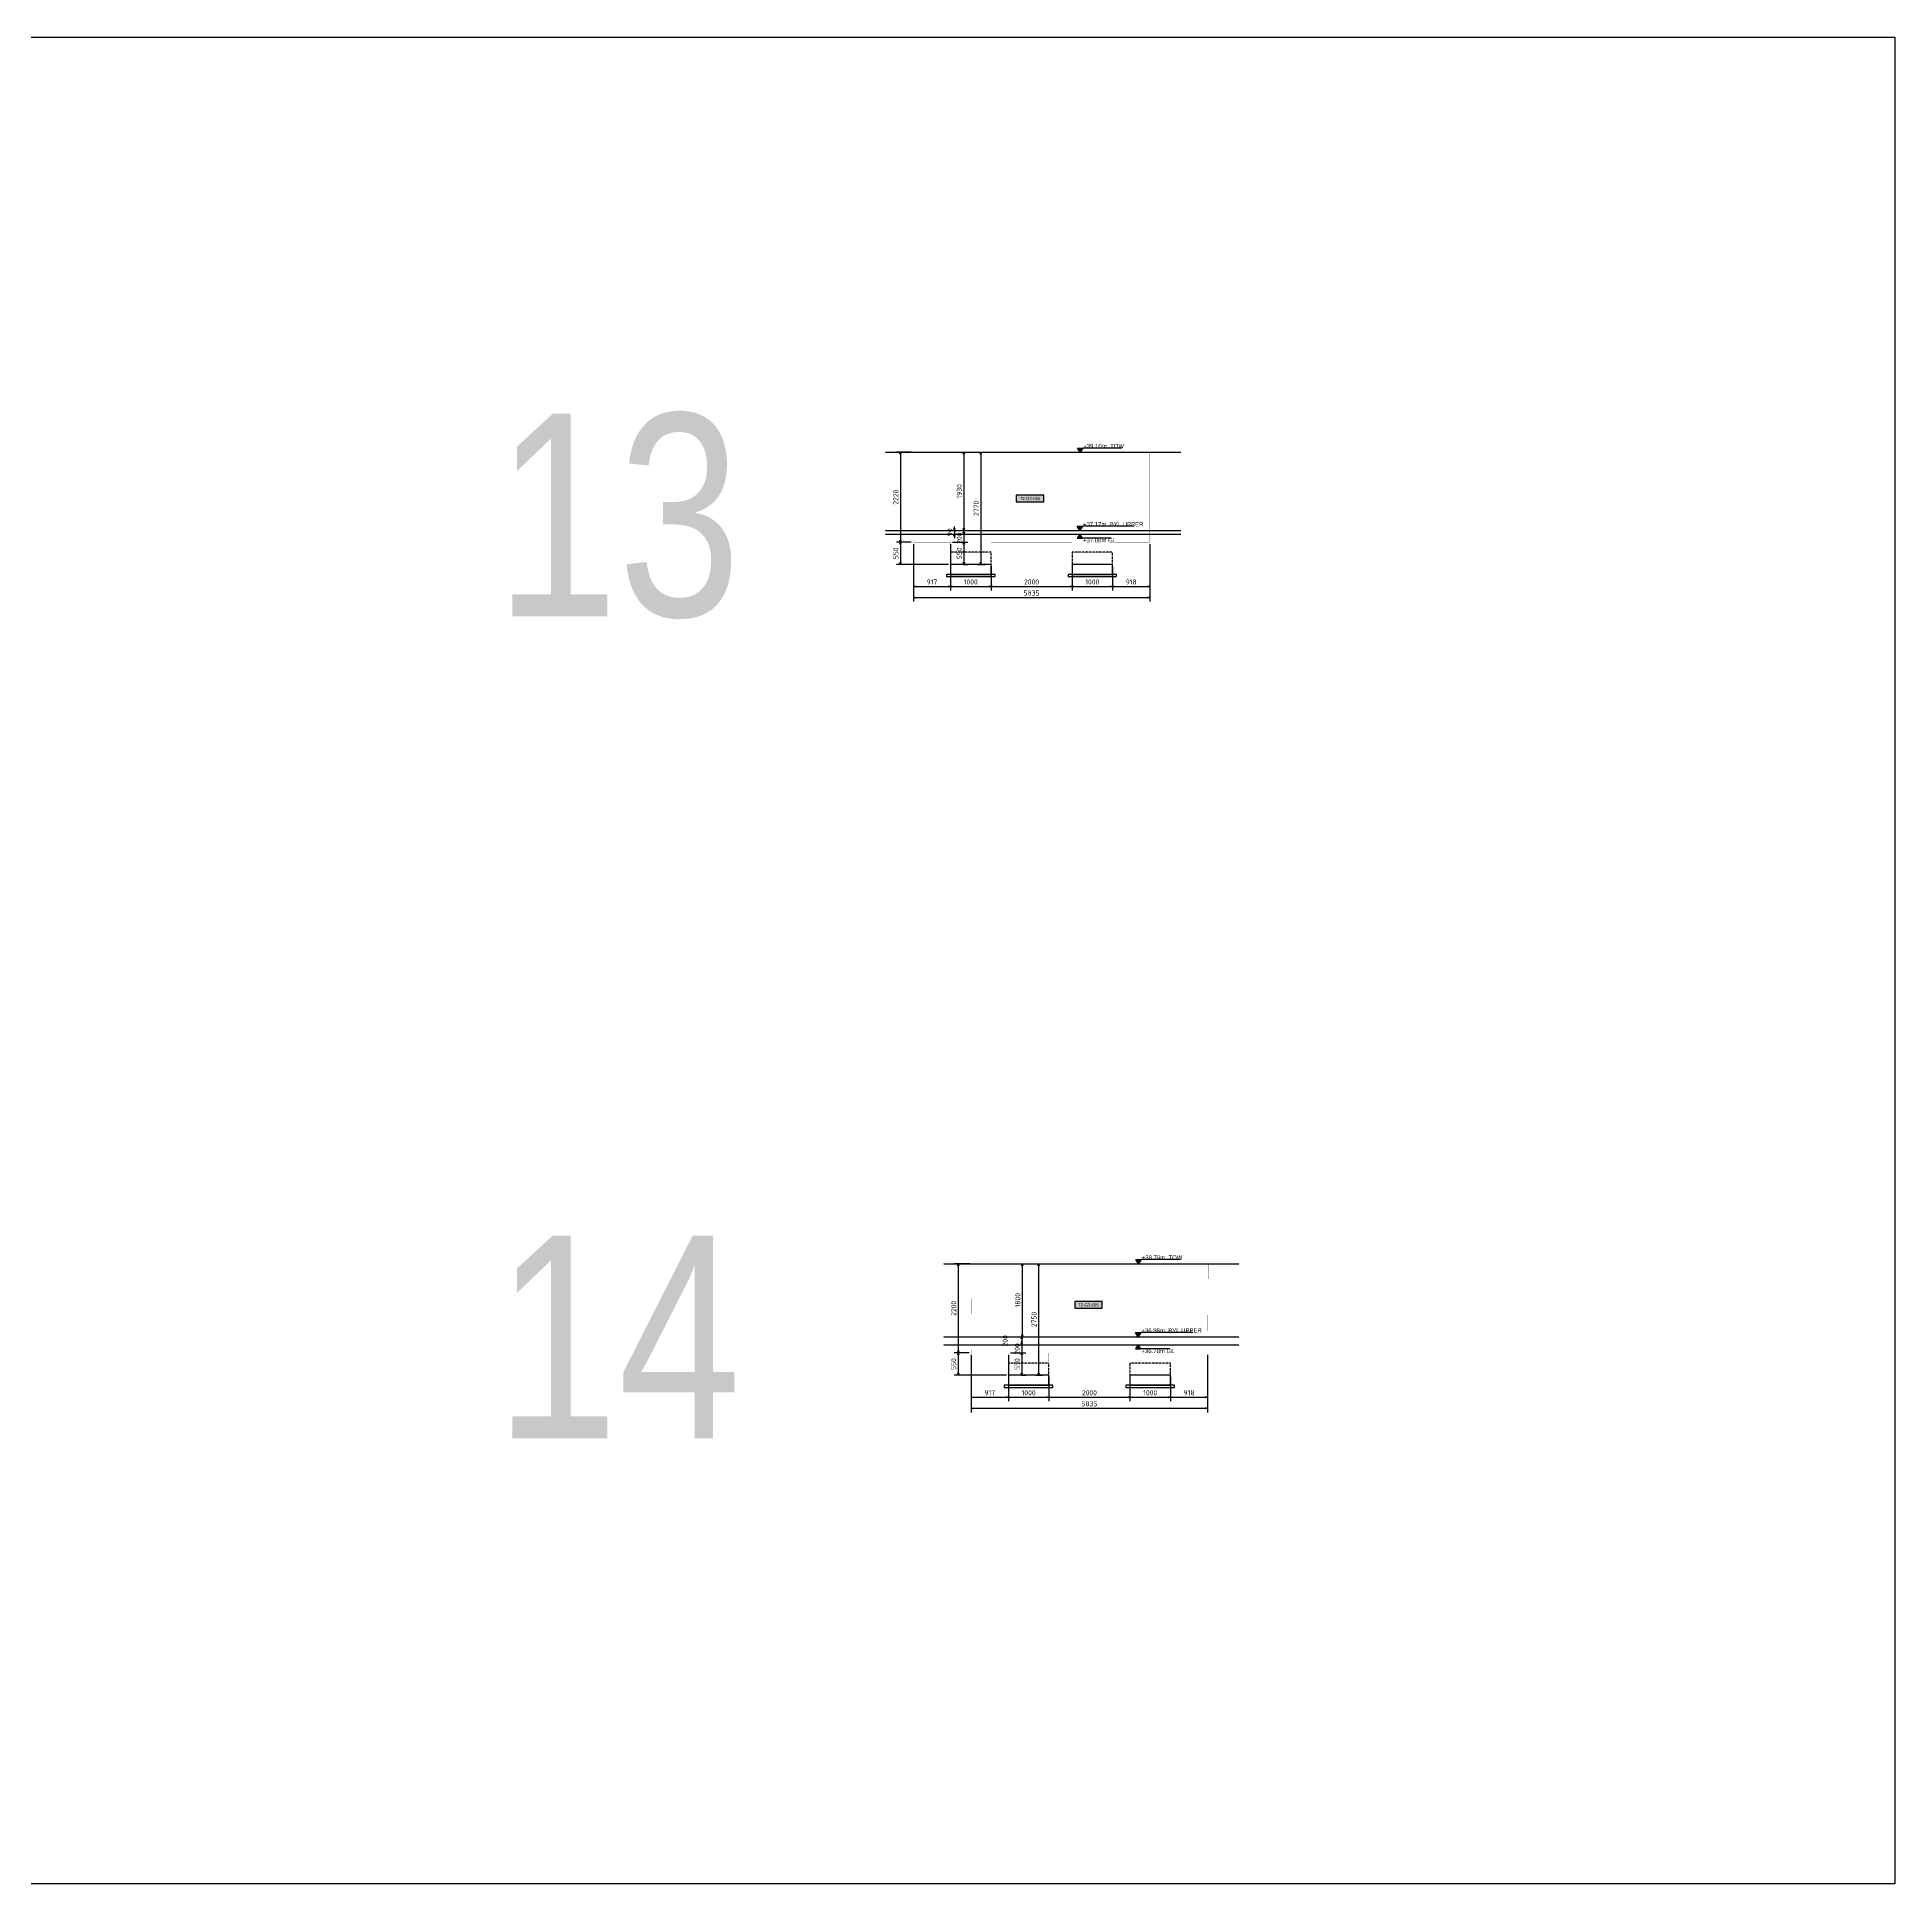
# Model space of a CAD drawing. Header units: centimetres. Extents: x -6122352 to 7132207, y -1694241 to 1947892.
# Drawn here: x 3469753 to 3515598, y 789391 to 834973 of the extents above; entities that cross this region are included whole.
import ezdxf
from ezdxf.enums import TextEntityAlignment as Align

# ---------------------------------------------------------------- set-up
doc = ezdxf.new("R2010")
doc.units = ezdxf.units.CM
doc.header["$MEASUREMENT"] = 0
doc.header["$PDMODE"] = 66
doc.header["$PDSIZE"] = 100
doc.linetypes.add('23585-XR-AR-END-SETTING OUT PLAN$0$HIDDEN', pattern=[0.375, 0.25, -0.125])
doc.linetypes.add('DASHED2', pattern=[0.375, 0.25, -0.125])
for name, color, linetype in [('00-MI-DIM', 7, 'Continuous'), ('@MI-TYPE-01', 30, 'Continuous'), ('@MI-TYPE-02', 6, 'Continuous'), ('JML-Dimension', 1, 'Continuous'), ('PANEL-TAGS', 7, 'Continuous'), ('SECTION', 130, 'Continuous')]:
    doc.layers.add(name, color=color, linetype=linetype)
doc.styles.add('Arial Narrow', font='ARIALN.TTF', dxfattribs={"width": 0.95, "height": 500})
doc.styles.add('PANELTAG_STYLE', font='arial.ttf')
doc.styles.add('Schueco-BEMSTIL', font='isocpeur.ttf', dxfattribs={"width": 0.9})
doc.styles.add('txt-Pisa-std', font='arial.ttf', dxfattribs={"width": 0.8})
doc.dimstyles.new('MI- JWC-TXT-2.5 MM', dxfattribs={"dimscale": 1.5, "dimtxt": 2.5, "dimasz": 1, "dimexe": 2, "dimexo": 1, "dimgap": 1, "dimtad": 1, "dimdec": 0, "dimdsep": 46, "dimtxsty": 'Schueco-BEMSTIL', "dimblk": 'OPEN30', "dimcen": 0, "dimdle": 2, "dimclrd": 140, "dimclre": 8, "dimclrt": 40, "dimadec": 0, "dimazin": 2, "dimtfac": 1, "dimtdec": 0, "dimtix": 1, "dimtmove": 2, "dimatfit": 3, "dimldrblk": 'OPEN', "dimfxl": 2, "dimlwd": -1, "dimlwe": -1, "dimarcsym": 0})

# ---------------------------------------------------------------- blocks, each defined once
blk = doc.blocks.new('_Open30')
at = {"color": 0, "linetype": 'ByBlock', "lineweight": -2}
for p, q in [((-1, 0.27), (0, 0)), ((0, 0), (-1, -0.27)), ((0, 0), (-1, 0))]:
    blk.add_line(p, q, dxfattribs=at)
blk = doc.blocks.new('*D2395')
at = {"layer": '@MI-TYPE-01', "color": 8, "transparency": 16777216}
for p, q in [((3491376, 822457), (3491376, 821312)), ((3492293, 822457), (3492293, 821312))]:
    blk.add_line(p, q, dxfattribs=at)
at = {"layer": '@MI-TYPE-01', "color": 140, "transparency": 16777216}
blk.add_line((3491426, 821412), (3492243, 821412), dxfattribs=at)
at = {"layer": 'Defpoints', "color": 0, "transparency": 16777216}
for p in [(3491376, 822507), (3492293, 822507), (3492293, 821412)]:
    blk.add_point(p, dxfattribs=at)
at = {"layer": '@MI-TYPE-01', "color": 140, "transparency": 16777216, "xscale": 50, "yscale": 50, "zscale": 50, "rotation": 180}
blk.add_blockref('_Open30', (3491376, 821412), dxfattribs=at)
at = {"layer": '@MI-TYPE-01', "color": 140, "transparency": 16777216, "xscale": 50, "yscale": 50, "zscale": 50}
blk.add_blockref('_Open30', (3492293, 821412), dxfattribs=at)
at = {"layer": '@MI-TYPE-01', "color": 40, "transparency": 16777216, "insert": (3491835, 821525), "char_height": 125, "attachment_point": 5, "style": 'Schueco-BEMSTIL'}
blk.add_mtext('917', dxfattribs=at)
blk = doc.blocks.new('_Open')
at = {"color": 0, "linetype": 'ByBlock', "lineweight": -2}
for p, q in [((-1, 0), (0, 0)), ((-1, 0), (0, 0)), ((0, 0), (-1, 0))]:
    blk.add_line(p, q, dxfattribs=at)
blk = doc.blocks.new('*D2396')
at = {"layer": '@MI-TYPE-01', "color": 8, "transparency": 16777216}
for p, q in [((3492293, 822457), (3492293, 821312)), ((3493293, 821907), (3493293, 821312))]:
    blk.add_line(p, q, dxfattribs=at)
at = {"layer": '@MI-TYPE-01', "color": 140, "transparency": 16777216}
blk.add_line((3492343, 821412), (3493243, 821412), dxfattribs=at)
at = {"layer": 'Defpoints', "color": 0, "transparency": 16777216}
for p in [(3492293, 822507), (3493293, 821957), (3493293, 821412)]:
    blk.add_point(p, dxfattribs=at)
at = {"layer": '@MI-TYPE-01', "color": 140, "transparency": 16777216, "xscale": 50, "yscale": 50, "zscale": 50, "rotation": 180}
blk.add_blockref('_Open30', (3492293, 821412), dxfattribs=at)
at = {"layer": '@MI-TYPE-01', "color": 140, "transparency": 16777216, "xscale": 50, "yscale": 50, "zscale": 50}
blk.add_blockref('_Open30', (3493293, 821412), dxfattribs=at)
at = {"layer": '@MI-TYPE-01', "color": 40, "transparency": 16777216, "insert": (3492793, 821525), "char_height": 125, "attachment_point": 5, "style": 'Schueco-BEMSTIL'}
blk.add_mtext('1000', dxfattribs=at)
blk = doc.blocks.new('*D2397')
at = {"layer": '@MI-TYPE-01', "color": 8, "transparency": 16777216}
for p, q in [((3493293, 821907), (3493293, 821312)), ((3495293, 821907), (3495293, 821312))]:
    blk.add_line(p, q, dxfattribs=at)
at = {"layer": '@MI-TYPE-01', "color": 140, "transparency": 16777216}
blk.add_line((3493343, 821412), (3495243, 821412), dxfattribs=at)
at = {"layer": 'Defpoints', "color": 0, "transparency": 16777216}
for p in [(3493293, 821957), (3495293, 821957), (3495293, 821412)]:
    blk.add_point(p, dxfattribs=at)
at = {"layer": '@MI-TYPE-01', "color": 140, "transparency": 16777216, "xscale": 50, "yscale": 50, "zscale": 50, "rotation": 180}
blk.add_blockref('_Open30', (3493293, 821412), dxfattribs=at)
at = {"layer": '@MI-TYPE-01', "color": 140, "transparency": 16777216, "xscale": 50, "yscale": 50, "zscale": 50}
blk.add_blockref('_Open30', (3495293, 821412), dxfattribs=at)
at = {"layer": '@MI-TYPE-01', "color": 40, "transparency": 16777216, "insert": (3494293, 821525), "char_height": 125, "attachment_point": 5, "style": 'Schueco-BEMSTIL'}
blk.add_mtext('2000', dxfattribs=at)
blk = doc.blocks.new('*D2386')
at = {"layer": '@MI-TYPE-01', "color": 8, "transparency": 16777216}
for p, q in [((3495293, 821907), (3495293, 821312)), ((3496293, 821907), (3496293, 821312))]:
    blk.add_line(p, q, dxfattribs=at)
at = {"layer": '@MI-TYPE-01', "color": 140, "transparency": 16777216}
blk.add_line((3495343, 821412), (3496243, 821412), dxfattribs=at)
at = {"layer": 'Defpoints', "color": 0, "transparency": 16777216}
for p in [(3495293, 821957), (3496293, 821957), (3496293, 821412)]:
    blk.add_point(p, dxfattribs=at)
at = {"layer": '@MI-TYPE-01', "color": 140, "transparency": 16777216, "xscale": 50, "yscale": 50, "zscale": 50, "rotation": 180}
blk.add_blockref('_Open30', (3495293, 821412), dxfattribs=at)
at = {"layer": '@MI-TYPE-01', "color": 140, "transparency": 16777216, "xscale": 50, "yscale": 50, "zscale": 50}
blk.add_blockref('_Open30', (3496293, 821412), dxfattribs=at)
at = {"layer": '@MI-TYPE-01', "color": 40, "transparency": 16777216, "insert": (3495793, 821525), "char_height": 125, "attachment_point": 5, "style": 'Schueco-BEMSTIL'}
blk.add_mtext('1000', dxfattribs=at)
blk = doc.blocks.new('*D2387')
at = {"layer": '@MI-TYPE-01', "color": 8, "transparency": 16777216}
for p, q in [((3497211, 822457), (3497211, 821312)), ((3496293, 821907), (3496293, 821312))]:
    blk.add_line(p, q, dxfattribs=at)
at = {"layer": '@MI-TYPE-01', "color": 140, "transparency": 16777216}
blk.add_line((3496343, 821412), (3497161, 821412), dxfattribs=at)
at = {"layer": 'Defpoints', "color": 0, "transparency": 16777216}
for p in [(3497211, 822507), (3496293, 821957), (3497211, 821412)]:
    blk.add_point(p, dxfattribs=at)
at = {"layer": '@MI-TYPE-01', "color": 140, "transparency": 16777216, "xscale": 50, "yscale": 50, "zscale": 50, "rotation": 180}
blk.add_blockref('_Open30', (3496293, 821412), dxfattribs=at)
at = {"layer": '@MI-TYPE-01', "color": 140, "transparency": 16777216, "xscale": 50, "yscale": 50, "zscale": 50}
blk.add_blockref('_Open30', (3497211, 821412), dxfattribs=at)
at = {"layer": '@MI-TYPE-01', "color": 40, "transparency": 16777216, "insert": (3496752, 821525), "char_height": 125, "attachment_point": 5, "style": 'Schueco-BEMSTIL'}
blk.add_mtext('918', dxfattribs=at)
blk = doc.blocks.new('*D2388')
at = {"layer": '@MI-TYPE-01', "color": 8, "transparency": 16777216}
for p, q in [((3491376, 822457), (3491376, 821040)), ((3497211, 822457), (3497211, 821040))]:
    blk.add_line(p, q, dxfattribs=at)
at = {"layer": '@MI-TYPE-01', "color": 140, "transparency": 16777216}
blk.add_line((3491426, 821140), (3497161, 821140), dxfattribs=at)
at = {"layer": 'Defpoints', "color": 0, "transparency": 16777216}
for p in [(3491376, 822507), (3497211, 822507), (3497211, 821140)]:
    blk.add_point(p, dxfattribs=at)
at = {"layer": '@MI-TYPE-01', "color": 140, "transparency": 16777216, "xscale": 50, "yscale": 50, "zscale": 50, "rotation": 180}
blk.add_blockref('_Open30', (3491376, 821140), dxfattribs=at)
at = {"layer": '@MI-TYPE-01', "color": 140, "transparency": 16777216, "xscale": 50, "yscale": 50, "zscale": 50}
blk.add_blockref('_Open30', (3497211, 821140), dxfattribs=at)
at = {"layer": '@MI-TYPE-01', "color": 40, "transparency": 16777216, "insert": (3494294, 821252), "char_height": 125, "attachment_point": 5, "style": 'Schueco-BEMSTIL'}
blk.add_mtext('5835', dxfattribs=at)
blk = doc.blocks.new('*D2389')
at = {"layer": '@MI-TYPE-01', "color": 8, "transparency": 16777216}
for p, q in [((3491326, 824727), (3490957, 824727)), ((3491326, 822507), (3490957, 822507))]:
    blk.add_line(p, q, dxfattribs=at)
at = {"layer": '@MI-TYPE-01', "color": 140, "transparency": 16777216}
blk.add_line((3491057, 824677), (3491057, 822557), dxfattribs=at)
at = {"layer": 'Defpoints', "color": 0, "transparency": 16777216}
for p in [(3491376, 824727), (3491057, 822507), (3491376, 822507)]:
    blk.add_point(p, dxfattribs=at)
at = {"layer": '@MI-TYPE-01', "color": 140, "transparency": 16777216, "xscale": 50, "yscale": 50, "zscale": 50}
for p, rotation in [((3491057, 824727), 90), ((3491057, 822507), 270)]:
    blk.add_blockref('_Open30', p, dxfattribs=dict(at, rotation=rotation))
at = {"layer": '@MI-TYPE-01', "color": 40, "transparency": 16777216, "insert": (3490944, 823617), "char_height": 125, "attachment_point": 5, "rotation": 90, "style": 'Schueco-BEMSTIL'}
blk.add_mtext('2220', dxfattribs=at)
blk = doc.blocks.new('*D2390')
at = {"layer": '@MI-TYPE-01', "color": 8, "transparency": 16777216}
for p, q in [((3491326, 822507), (3490957, 822507)), ((3492243, 821957), (3490957, 821957))]:
    blk.add_line(p, q, dxfattribs=at)
at = {"layer": '@MI-TYPE-01', "color": 140, "transparency": 16777216}
blk.add_line((3491057, 822457), (3491057, 822007), dxfattribs=at)
at = {"layer": 'Defpoints', "color": 0, "transparency": 16777216}
for p in [(3491376, 822507), (3491057, 821957), (3492293, 821957)]:
    blk.add_point(p, dxfattribs=at)
at = {"layer": '@MI-TYPE-01', "color": 140, "transparency": 16777216, "xscale": 50, "yscale": 50, "zscale": 50}
for p, rotation in [((3491057, 822507), 90), ((3491057, 821957), 270)]:
    blk.add_blockref('_Open30', p, dxfattribs=dict(at, rotation=rotation))
at = {"layer": '@MI-TYPE-01', "color": 40, "transparency": 16777216, "insert": (3490944, 822232), "char_height": 125, "attachment_point": 5, "rotation": 90, "style": 'Schueco-BEMSTIL'}
blk.add_mtext('550', dxfattribs=at)
blk = doc.blocks.new('*U2058')
at = {"layer": 'JML-Dimension'}
h = blk.add_hatch(color=10, dxfattribs=at)
h.dxf.hatch_style = 1
h.paths.add_polyline_path([(0, 0), (-1.5, 2.4), (1.5, 2.4)])
blk.add_line((24.3, 2.4), (1.5, 2.4), dxfattribs=at)
blk.add_lwpolyline([(0, 0), (-1.5, 2.4), (1.5, 2.4), (0, 0)], dxfattribs=at)
at = {"color": 5, "style": 'txt-Pisa-std', "width": 0.8}
blk.add_attdef('+0.0', text='', height=2.5, dxfattribs=at).set_placement((1.9, 2.4), align=Align.BOTTOM_LEFT)
blk = doc.blocks.new('*U2056')
at = {"layer": 'JML-Dimension'}
h = blk.add_hatch(color=10, dxfattribs=at)
h.dxf.hatch_style = 1
h.paths.add_polyline_path([(0, 0), (-1.5, 2.4), (1.5, 2.4)])
blk.add_line((31.8, 2.4), (1.5, 2.4), dxfattribs=at)
blk.add_lwpolyline([(0, 0), (-1.5, 2.4), (1.5, 2.4), (0, 0)], dxfattribs=at)
at = {"color": 5, "style": 'txt-Pisa-std', "width": 0.8}
blk.add_attdef('+0.0', text='', height=2.5, dxfattribs=at).set_placement((1.9, 2.4), align=Align.BOTTOM_LEFT)
blk = doc.blocks.new('*U2214')
at = {"layer": 'JML-Dimension'}
h = blk.add_hatch(color=10, dxfattribs=at)
h.dxf.hatch_style = 1
h.paths.add_polyline_path([(0, 0), (-1.5, 2.4), (1.5, 2.4)])
blk.add_line((18.4, 2.4), (1.5, 2.4), dxfattribs=at)
blk.add_lwpolyline([(0, 0), (-1.5, 2.4), (1.5, 2.4), (0, 0)], dxfattribs=at)
at = {"color": 5, "style": 'txt-Pisa-std', "width": 0.8}
blk.add_attdef('+0.0', text='', height=2.5, dxfattribs=at).set_placement((1.9, 2.4), align=Align.BOTTOM_LEFT)
blk = doc.blocks.new('*D2391')
at = {"layer": '@MI-TYPE-01', "color": 8, "transparency": 16777216}
for p, q in [((3492958, 824727), (3493139, 824727)), ((3492958, 821957), (3493139, 821957))]:
    blk.add_line(p, q, dxfattribs=at)
at = {"layer": '@MI-TYPE-01', "color": 140, "transparency": 16777216}
blk.add_line((3493039, 824677), (3493039, 822007), dxfattribs=at)
at = {"layer": 'Defpoints', "color": 0, "transparency": 16777216}
for p in [(3492908, 824727), (3492908, 821957), (3493039, 821957)]:
    blk.add_point(p, dxfattribs=at)
at = {"layer": '@MI-TYPE-01', "color": 140, "transparency": 16777216, "xscale": 50, "yscale": 50, "zscale": 50}
for p, rotation in [((3493039, 824727), 90), ((3493039, 821957), 270)]:
    blk.add_blockref('_Open30', p, dxfattribs=dict(at, rotation=rotation))
at = {"layer": '@MI-TYPE-01', "color": 40, "transparency": 16777216, "insert": (3492926, 823342), "char_height": 125, "attachment_point": 5, "rotation": 90, "style": 'Schueco-BEMSTIL'}
blk.add_mtext('2770', dxfattribs=at)
blk = doc.blocks.new('*D2392')
at = {"layer": '@MI-TYPE-01', "color": 8, "transparency": 16777216}
for p, q in [((3492613, 824727), (3492723, 824727)), ((3492613, 822797), (3492723, 822797))]:
    blk.add_line(p, q, dxfattribs=at)
at = {"layer": '@MI-TYPE-01', "color": 140, "transparency": 16777216}
blk.add_line((3492623, 824677), (3492623, 822847), dxfattribs=at)
at = {"layer": 'Defpoints', "color": 0, "transparency": 16777216}
for p in [(3492563, 824727), (3492563, 822797), (3492623, 822797)]:
    blk.add_point(p, dxfattribs=at)
at = {"layer": '@MI-TYPE-01', "color": 140, "transparency": 16777216, "xscale": 50, "yscale": 50, "zscale": 50}
for p, rotation in [((3492623, 824727), 90), ((3492623, 822797), 270)]:
    blk.add_blockref('_Open30', p, dxfattribs=dict(at, rotation=rotation))
at = {"layer": '@MI-TYPE-01', "color": 40, "transparency": 16777216, "insert": (3492511, 823762), "char_height": 125, "attachment_point": 5, "rotation": 90, "style": 'Schueco-BEMSTIL'}
blk.add_mtext('1930', dxfattribs=at)
blk = doc.blocks.new('*D2393')
at = {"layer": '@MI-TYPE-01', "color": 8, "transparency": 16777216}
for p, q in [((3492343, 822507), (3492723, 822507)), ((3492610, 821957), (3492723, 821957))]:
    blk.add_line(p, q, dxfattribs=at)
at = {"layer": '@MI-TYPE-01', "color": 140, "transparency": 16777216}
blk.add_line((3492623, 822457), (3492623, 822007), dxfattribs=at)
at = {"layer": 'Defpoints', "color": 0, "transparency": 16777216}
for p in [(3492293, 822507), (3492560, 821957), (3492623, 821957)]:
    blk.add_point(p, dxfattribs=at)
at = {"layer": '@MI-TYPE-01', "color": 140, "transparency": 16777216, "xscale": 50, "yscale": 50, "zscale": 50}
for p, rotation in [((3492623, 822507), 90), ((3492623, 821957), 270)]:
    blk.add_blockref('_Open30', p, dxfattribs=dict(at, rotation=rotation))
at = {"layer": '@MI-TYPE-01', "color": 40, "transparency": 16777216, "insert": (3492511, 822232), "char_height": 125, "attachment_point": 5, "rotation": 90, "style": 'Schueco-BEMSTIL'}
blk.add_mtext('550', dxfattribs=at)
blk = doc.blocks.new('PANELTAG')
at = {"layer": 'PANEL-TAGS', "color": 1}
blk.add_lwpolyline([(-13.5, -3.3), (13.5, -3.3), (13.5, 3.3), (-13.5, 3.3)], close=True, dxfattribs=at)
at = {"layer": 'PANEL-TAGS', "color": 40, "true_color": 0xffd700}
blk.add_solid([(-13.5, -3.3), (13.5, -3.3), (-13.5, 3.3), (13.5, 3.3)], dxfattribs=at)
at = {"layer": 'PANEL-TAGS', "color": 5, "style": 'PANELTAG_STYLE', "width": 0.85}
blk.add_attdef('TAGNO', text='', height=3, dxfattribs=at).set_placement((0, 0), align=Align.MIDDLE)
blk = doc.blocks.new('T1-FOOTING ELEVATION')
at = {"color": 9}
blk.add_lwpolyline([(-600, -250), (600, -250), (600, -300), (-600, -300)], close=True, dxfattribs=at)
at = {"layer": '@MI-TYPE-01', "color": 114, "linetype": '23585-XR-AR-END-SETTING OUT PLAN$0$HIDDEN', "ltscale": 20, "true_color": 0x139b48}
blk.add_lwpolyline([(-500, 0), (-500, 300), (500, 300), (500, 0)], dxfattribs=at)
at = {"layer": '@MI-TYPE-01', "color": 114, "true_color": 0x139b48}
blk.add_lwpolyline([(-500, 0), (500, 0), (500, -250), (-500, -250)], close=True, dxfattribs=at)
blk = doc.blocks.new('*D2394')
at = {"layer": '@MI-TYPE-01', "color": 8, "transparency": 16777216}
for p, q in [((3492343, 822507), (3492723, 822507)), ((3492498, 822707), (3492723, 822707))]:
    blk.add_line(p, q, dxfattribs=at)
at = {"layer": '@MI-TYPE-01', "color": 140, "transparency": 16777216}
for p, q in [((3492623, 822757), (3492623, 822807)), ((3492623, 822707), (3492623, 822507)), ((3492623, 822457), (3492623, 822407))]:
    blk.add_line(p, q, dxfattribs=at)
at = {"layer": 'Defpoints', "color": 0, "transparency": 16777216}
for p in [(3492293, 822507), (3492448, 822707), (3492623, 822507)]:
    blk.add_point(p, dxfattribs=at)
at = {"layer": '@MI-TYPE-01', "color": 140, "transparency": 16777216, "xscale": 50, "yscale": 50, "zscale": 50}
for p, rotation in [((3492623, 822707), 270), ((3492623, 822507), 90)]:
    blk.add_blockref('_Open30', p, dxfattribs=dict(at, rotation=rotation))
at = {"layer": '@MI-TYPE-01', "color": 40, "transparency": 16777216, "insert": (3492511, 822607), "char_height": 125, "attachment_point": 5, "rotation": 90, "style": 'Schueco-BEMSTIL'}
blk.add_mtext('200', dxfattribs=at)
blk = doc.blocks.new('*D2385')
at = {"layer": '@MI-TYPE-01', "color": 140, "transparency": 16777216}
for p, q in [((3492389, 822847), (3492389, 822897)), ((3492389, 822797), (3492389, 822707)), ((3492389, 822657), (3492389, 822607))]:
    blk.add_line(p, q, dxfattribs=at)
at = {"layer": '@MI-TYPE-01', "color": 8, "transparency": 16777216}
for p, q in [((3492396, 822797), (3492489, 822797)), ((3492396, 822707), (3492489, 822707))]:
    blk.add_line(p, q, dxfattribs=at)
at = {"layer": 'Defpoints', "color": 0, "transparency": 16777216}
for p in [(3492346, 822797), (3492346, 822707), (3492389, 822707)]:
    blk.add_point(p, dxfattribs=at)
at = {"layer": '@MI-TYPE-01', "color": 140, "transparency": 16777216, "xscale": 50, "yscale": 50, "zscale": 50}
for p, rotation in [((3492389, 822797), 270), ((3492389, 822707), 90)]:
    blk.add_blockref('_Open30', p, dxfattribs=dict(at, rotation=rotation))
at = {"layer": '@MI-TYPE-01', "color": 40, "transparency": 16777216, "insert": (3492277, 822752), "char_height": 125, "attachment_point": 5, "rotation": 90, "style": 'Schueco-BEMSTIL'}
blk.add_mtext('90', dxfattribs=at)
blk = doc.blocks.new('*D2403')
at = {"layer": '@MI-TYPE-01', "color": 8, "transparency": 16777216}
for p, q in [((3492804, 802446), (3492804, 801301)), ((3493721, 802446), (3493721, 801301))]:
    blk.add_line(p, q, dxfattribs=at)
at = {"layer": '@MI-TYPE-01', "color": 140, "transparency": 16777216}
blk.add_line((3492854, 801401), (3493671, 801401), dxfattribs=at)
at = {"layer": 'Defpoints', "color": 0, "transparency": 16777216}
for p in [(3492804, 802496), (3493721, 802496), (3493721, 801401)]:
    blk.add_point(p, dxfattribs=at)
at = {"layer": '@MI-TYPE-01', "color": 140, "transparency": 16777216, "xscale": 50, "yscale": 50, "zscale": 50, "rotation": 180}
blk.add_blockref('_Open30', (3492804, 801401), dxfattribs=at)
at = {"layer": '@MI-TYPE-01', "color": 140, "transparency": 16777216, "xscale": 50, "yscale": 50, "zscale": 50}
blk.add_blockref('_Open30', (3493721, 801401), dxfattribs=at)
at = {"layer": '@MI-TYPE-01', "color": 40, "transparency": 16777216, "insert": (3493262, 801513), "char_height": 125, "attachment_point": 5, "style": 'Schueco-BEMSTIL'}
blk.add_mtext('917', dxfattribs=at)
blk = doc.blocks.new('*D2404')
at = {"layer": '@MI-TYPE-01', "color": 8, "transparency": 16777216}
for p, q in [((3493721, 802446), (3493721, 801301)), ((3494721, 801896), (3494721, 801301))]:
    blk.add_line(p, q, dxfattribs=at)
at = {"layer": '@MI-TYPE-01', "color": 140, "transparency": 16777216}
blk.add_line((3493771, 801401), (3494671, 801401), dxfattribs=at)
at = {"layer": 'Defpoints', "color": 0, "transparency": 16777216}
for p in [(3493721, 802496), (3494721, 801946), (3494721, 801401)]:
    blk.add_point(p, dxfattribs=at)
at = {"layer": '@MI-TYPE-01', "color": 140, "transparency": 16777216, "xscale": 50, "yscale": 50, "zscale": 50, "rotation": 180}
blk.add_blockref('_Open30', (3493721, 801401), dxfattribs=at)
at = {"layer": '@MI-TYPE-01', "color": 140, "transparency": 16777216, "xscale": 50, "yscale": 50, "zscale": 50}
blk.add_blockref('_Open30', (3494721, 801401), dxfattribs=at)
at = {"layer": '@MI-TYPE-01', "color": 40, "transparency": 16777216, "insert": (3494221, 801513), "char_height": 125, "attachment_point": 5, "style": 'Schueco-BEMSTIL'}
blk.add_mtext('1000', dxfattribs=at)
blk = doc.blocks.new('*D2405')
at = {"layer": '@MI-TYPE-01', "color": 8, "transparency": 16777216}
for p, q in [((3494721, 801896), (3494721, 801301)), ((3496721, 801896), (3496721, 801301))]:
    blk.add_line(p, q, dxfattribs=at)
at = {"layer": '@MI-TYPE-01', "color": 140, "transparency": 16777216}
blk.add_line((3494771, 801401), (3496671, 801401), dxfattribs=at)
at = {"layer": 'Defpoints', "color": 0, "transparency": 16777216}
for p in [(3494721, 801946), (3496721, 801946), (3496721, 801401)]:
    blk.add_point(p, dxfattribs=at)
at = {"layer": '@MI-TYPE-01', "color": 140, "transparency": 16777216, "xscale": 50, "yscale": 50, "zscale": 50, "rotation": 180}
blk.add_blockref('_Open30', (3494721, 801401), dxfattribs=at)
at = {"layer": '@MI-TYPE-01', "color": 140, "transparency": 16777216, "xscale": 50, "yscale": 50, "zscale": 50}
blk.add_blockref('_Open30', (3496721, 801401), dxfattribs=at)
at = {"layer": '@MI-TYPE-01', "color": 40, "transparency": 16777216, "insert": (3495721, 801513), "char_height": 125, "attachment_point": 5, "style": 'Schueco-BEMSTIL'}
blk.add_mtext('2000', dxfattribs=at)
blk = doc.blocks.new('*D2406')
at = {"layer": '@MI-TYPE-01', "color": 8, "transparency": 16777216}
for p, q in [((3496721, 801896), (3496721, 801301)), ((3497721, 801896), (3497721, 801301))]:
    blk.add_line(p, q, dxfattribs=at)
at = {"layer": '@MI-TYPE-01', "color": 140, "transparency": 16777216}
blk.add_line((3496771, 801401), (3497671, 801401), dxfattribs=at)
at = {"layer": 'Defpoints', "color": 0, "transparency": 16777216}
for p in [(3496721, 801946), (3497721, 801946), (3497721, 801401)]:
    blk.add_point(p, dxfattribs=at)
at = {"layer": '@MI-TYPE-01', "color": 140, "transparency": 16777216, "xscale": 50, "yscale": 50, "zscale": 50, "rotation": 180}
blk.add_blockref('_Open30', (3496721, 801401), dxfattribs=at)
at = {"layer": '@MI-TYPE-01', "color": 140, "transparency": 16777216, "xscale": 50, "yscale": 50, "zscale": 50}
blk.add_blockref('_Open30', (3497721, 801401), dxfattribs=at)
at = {"layer": '@MI-TYPE-01', "color": 40, "transparency": 16777216, "insert": (3497221, 801513), "char_height": 125, "attachment_point": 5, "style": 'Schueco-BEMSTIL'}
blk.add_mtext('1000', dxfattribs=at)
blk = doc.blocks.new('*D2407')
at = {"layer": '@MI-TYPE-01', "color": 8, "transparency": 16777216}
for p, q in [((3498639, 802446), (3498639, 801301)), ((3497721, 801896), (3497721, 801301))]:
    blk.add_line(p, q, dxfattribs=at)
at = {"layer": '@MI-TYPE-01', "color": 140, "transparency": 16777216}
blk.add_line((3497771, 801401), (3498589, 801401), dxfattribs=at)
at = {"layer": 'Defpoints', "color": 0, "transparency": 16777216}
for p in [(3498639, 802496), (3497721, 801946), (3498639, 801401)]:
    blk.add_point(p, dxfattribs=at)
at = {"layer": '@MI-TYPE-01', "color": 140, "transparency": 16777216, "xscale": 50, "yscale": 50, "zscale": 50, "rotation": 180}
blk.add_blockref('_Open30', (3497721, 801401), dxfattribs=at)
at = {"layer": '@MI-TYPE-01', "color": 140, "transparency": 16777216, "xscale": 50, "yscale": 50, "zscale": 50}
blk.add_blockref('_Open30', (3498639, 801401), dxfattribs=at)
at = {"layer": '@MI-TYPE-01', "color": 40, "transparency": 16777216, "insert": (3498180, 801513), "char_height": 125, "attachment_point": 5, "style": 'Schueco-BEMSTIL'}
blk.add_mtext('918', dxfattribs=at)
blk = doc.blocks.new('*D2408')
at = {"layer": '@MI-TYPE-01', "color": 8, "transparency": 16777216}
for p, q in [((3492804, 802446), (3492804, 801029)), ((3498639, 802446), (3498639, 801029))]:
    blk.add_line(p, q, dxfattribs=at)
at = {"layer": '@MI-TYPE-01', "color": 140, "transparency": 16777216}
blk.add_line((3492854, 801129), (3498589, 801129), dxfattribs=at)
at = {"layer": 'Defpoints', "color": 0, "transparency": 16777216}
for p in [(3492804, 802496), (3498639, 802496), (3498639, 801129)]:
    blk.add_point(p, dxfattribs=at)
at = {"layer": '@MI-TYPE-01', "color": 140, "transparency": 16777216, "xscale": 50, "yscale": 50, "zscale": 50, "rotation": 180}
blk.add_blockref('_Open30', (3492804, 801129), dxfattribs=at)
at = {"layer": '@MI-TYPE-01', "color": 140, "transparency": 16777216, "xscale": 50, "yscale": 50, "zscale": 50}
blk.add_blockref('_Open30', (3498639, 801129), dxfattribs=at)
at = {"layer": '@MI-TYPE-01', "color": 40, "transparency": 16777216, "insert": (3495721, 801241), "char_height": 125, "attachment_point": 5, "style": 'Schueco-BEMSTIL'}
blk.add_mtext('5835', dxfattribs=at)
blk = doc.blocks.new('*D2409')
at = {"layer": '@MI-TYPE-01', "color": 8, "transparency": 16777216}
for p, q in [((3492768, 804696), (3492384, 804696)), ((3492754, 802496), (3492384, 802496))]:
    blk.add_line(p, q, dxfattribs=at)
at = {"layer": '@MI-TYPE-01', "color": 140, "transparency": 16777216}
blk.add_line((3492484, 804646), (3492484, 802546), dxfattribs=at)
at = {"layer": 'Defpoints', "color": 0, "transparency": 16777216}
for p in [(3492818, 804696), (3492484, 802496), (3492804, 802496)]:
    blk.add_point(p, dxfattribs=at)
at = {"layer": '@MI-TYPE-01', "color": 140, "transparency": 16777216, "xscale": 50, "yscale": 50, "zscale": 50}
for p, rotation in [((3492484, 804696), 90), ((3492484, 802496), 270)]:
    blk.add_blockref('_Open30', p, dxfattribs=dict(at, rotation=rotation))
at = {"layer": '@MI-TYPE-01', "color": 40, "transparency": 16777216, "insert": (3492372, 803596), "char_height": 125, "attachment_point": 5, "rotation": 90, "style": 'Schueco-BEMSTIL'}
blk.add_mtext('2200', dxfattribs=at)
blk = doc.blocks.new('*D2398')
at = {"layer": '@MI-TYPE-01', "color": 8, "transparency": 16777216}
for p, q in [((3492754, 802496), (3492384, 802496)), ((3493671, 801946), (3492384, 801946))]:
    blk.add_line(p, q, dxfattribs=at)
at = {"layer": '@MI-TYPE-01', "color": 140, "transparency": 16777216}
blk.add_line((3492484, 802446), (3492484, 801996), dxfattribs=at)
at = {"layer": 'Defpoints', "color": 0, "transparency": 16777216}
for p in [(3492804, 802496), (3492484, 801946), (3493721, 801946)]:
    blk.add_point(p, dxfattribs=at)
at = {"layer": '@MI-TYPE-01', "color": 140, "transparency": 16777216, "xscale": 50, "yscale": 50, "zscale": 50}
for p, rotation in [((3492484, 802496), 90), ((3492484, 801946), 270)]:
    blk.add_blockref('_Open30', p, dxfattribs=dict(at, rotation=rotation))
at = {"layer": '@MI-TYPE-01', "color": 40, "transparency": 16777216, "insert": (3492372, 802221), "char_height": 125, "attachment_point": 5, "rotation": 90, "style": 'Schueco-BEMSTIL'}
blk.add_mtext('550', dxfattribs=at)
blk = doc.blocks.new('*D2399')
at = {"layer": '@MI-TYPE-01', "color": 8, "transparency": 16777216}
for p, q in [((3494400, 804696), (3494566, 804696)), ((3494400, 801946), (3494566, 801946))]:
    blk.add_line(p, q, dxfattribs=at)
at = {"layer": '@MI-TYPE-01', "color": 140, "transparency": 16777216}
blk.add_line((3494466, 804646), (3494466, 801996), dxfattribs=at)
at = {"layer": 'Defpoints', "color": 0, "transparency": 16777216}
for p in [(3494350, 804696), (3494350, 801946), (3494466, 801946)]:
    blk.add_point(p, dxfattribs=at)
at = {"layer": '@MI-TYPE-01', "color": 140, "transparency": 16777216, "xscale": 50, "yscale": 50, "zscale": 50}
for p, rotation in [((3494466, 804696), 90), ((3494466, 801946), 270)]:
    blk.add_blockref('_Open30', p, dxfattribs=dict(at, rotation=rotation))
at = {"layer": '@MI-TYPE-01', "color": 40, "transparency": 16777216, "insert": (3494354, 803321), "char_height": 125, "attachment_point": 5, "rotation": 90, "style": 'Schueco-BEMSTIL'}
blk.add_mtext('2750', dxfattribs=at)
blk = doc.blocks.new('*D2400')
at = {"layer": '@MI-TYPE-01', "color": 8, "transparency": 16777216}
for p, q in [((3494055, 804696), (3494165, 804696)), ((3494055, 802896), (3494165, 802896))]:
    blk.add_line(p, q, dxfattribs=at)
at = {"layer": '@MI-TYPE-01', "color": 140, "transparency": 16777216}
blk.add_line((3494065, 804646), (3494065, 802946), dxfattribs=at)
at = {"layer": 'Defpoints', "color": 0, "transparency": 16777216}
for p in [(3494005, 804696), (3494005, 802896), (3494065, 802896)]:
    blk.add_point(p, dxfattribs=at)
at = {"layer": '@MI-TYPE-01', "color": 140, "transparency": 16777216, "xscale": 50, "yscale": 50, "zscale": 50}
for p, rotation in [((3494065, 804696), 90), ((3494065, 802896), 270)]:
    blk.add_blockref('_Open30', p, dxfattribs=dict(at, rotation=rotation))
at = {"layer": '@MI-TYPE-01', "color": 40, "transparency": 16777216, "insert": (3493953, 803796), "char_height": 125, "attachment_point": 5, "rotation": 90, "style": 'Schueco-BEMSTIL'}
blk.add_mtext('1800', dxfattribs=at)
blk = doc.blocks.new('*D2401')
at = {"layer": '@MI-TYPE-01', "color": 8, "transparency": 16777216}
for p, q in [((3493771, 802496), (3494151, 802496)), ((3494038, 801946), (3494151, 801946))]:
    blk.add_line(p, q, dxfattribs=at)
at = {"layer": '@MI-TYPE-01', "color": 140, "transparency": 16777216}
blk.add_line((3494051, 802446), (3494051, 801996), dxfattribs=at)
at = {"layer": 'Defpoints', "color": 0, "transparency": 16777216}
for p in [(3493721, 802496), (3493988, 801946), (3494051, 801946)]:
    blk.add_point(p, dxfattribs=at)
at = {"layer": '@MI-TYPE-01', "color": 140, "transparency": 16777216, "xscale": 50, "yscale": 50, "zscale": 50}
for p, rotation in [((3494051, 802496), 90), ((3494051, 801946), 270)]:
    blk.add_blockref('_Open30', p, dxfattribs=dict(at, rotation=rotation))
at = {"layer": '@MI-TYPE-01', "color": 40, "transparency": 16777216, "insert": (3493938, 802221), "char_height": 125, "attachment_point": 5, "rotation": 90, "style": 'Schueco-BEMSTIL'}
blk.add_mtext('550', dxfattribs=at)
blk = doc.blocks.new('*D2402')
at = {"layer": '@MI-TYPE-01', "color": 8, "transparency": 16777216}
for p, q in [((3493877, 802896), (3494151, 802896)), ((3493856, 802696), (3494151, 802696))]:
    blk.add_line(p, q, dxfattribs=at)
at = {"layer": '@MI-TYPE-01', "color": 140, "transparency": 16777216}
blk.add_line((3494051, 802846), (3494051, 802746), dxfattribs=at)
at = {"layer": 'Defpoints', "color": 0, "transparency": 16777216}
for p in [(3493827, 802896), (3493806, 802696), (3494051, 802696)]:
    blk.add_point(p, dxfattribs=at)
at = {"layer": '@MI-TYPE-01', "color": 140, "transparency": 16777216, "xscale": 50, "yscale": 50, "zscale": 50}
for p, rotation in [((3494051, 802896), 90), ((3494051, 802696), 270)]:
    blk.add_blockref('_Open30', p, dxfattribs=dict(at, rotation=rotation))
at = {"layer": '@MI-TYPE-01', "color": 40, "transparency": 16777216, "insert": (3493642, 802796), "char_height": 125, "attachment_point": 5, "rotation": 90, "style": 'Schueco-BEMSTIL'}
blk.add_mtext('200', dxfattribs=at)
blk = doc.blocks.new('*D2410')
at = {"layer": '@MI-TYPE-01', "color": 140, "transparency": 16777216}
for p, q in [((3494051, 802746), (3494051, 802796)), ((3494051, 802696), (3494051, 802496)), ((3494051, 802446), (3494051, 802396))]:
    blk.add_line(p, q, dxfattribs=at)
at = {"layer": '@MI-TYPE-01', "color": 8, "transparency": 16777216}
for p, q in [((3493771, 802496), (3494151, 802496)), ((3493856, 802696), (3494151, 802696))]:
    blk.add_line(p, q, dxfattribs=at)
at = {"layer": 'Defpoints', "color": 0, "transparency": 16777216}
for p in [(3493721, 802496), (3493806, 802696), (3494051, 802496)]:
    blk.add_point(p, dxfattribs=at)
at = {"layer": '@MI-TYPE-01', "color": 140, "transparency": 16777216, "xscale": 50, "yscale": 50, "zscale": 50}
for p, rotation in [((3494051, 802696), 270), ((3494051, 802496), 90)]:
    blk.add_blockref('_Open30', p, dxfattribs=dict(at, rotation=rotation))
at = {"layer": '@MI-TYPE-01', "color": 40, "transparency": 16777216, "insert": (3493938, 802596), "char_height": 125, "attachment_point": 5, "rotation": 90, "style": 'Schueco-BEMSTIL'}
blk.add_mtext('200', dxfattribs=at)

msp = doc.modelspace()

# ---------------------------------------------------------------- linework, layer by layer
at = {"layer": '@MI-TYPE-01'}
msp.add_lwpolyline([(3329151.70511, 834972.56799), (3515597.88966, 834972.56799), (3515597.88966, 789391.04127), (3329151.70511, 789391.04127)], close=True, dxfattribs=at)
at = {"layer": '@MI-TYPE-01', "const_width": 2.5}
for points in [[(3491376.24077, 824727.39987), (3497211.24077, 824727.39987), (3497211.24077, 822507.39987), (3496293.24077, 822507.39987), (3496293.24077, 821957.39987), (3495293.24077, 821957.39987), (3495293.24077, 822507.39987), (3493293.24077, 822507.39987), (3493293.24077, 821957.39987), (3492293.24077, 821957.39987), (3492293.24077, 822507.39987), (3491376.24077, 822507.39987), (3491376.24077, 824727.39987)], [(3492817.97369, 804696.47072), (3498652.97369, 804696.47072), (3498638.76297, 802495.97622), (3497720.76297, 802495.97622), (3497720.76297, 801945.97622), (3496720.76297, 801945.97622), (3496720.76297, 802495.97622), (3494720.76297, 802495.97622), (3494720.76297, 801945.97622), (3493720.76297, 801945.97622), (3493720.76297, 802495.97622), (3492803.76297, 802495.97622), (3492817.97369, 804696.47072)]]:
    msp.add_lwpolyline(points, dxfattribs=at)
at = {"layer": '@MI-TYPE-02', "color": 160, "linetype": 'DASHED2', "ltscale": 5}
for points in [[(3490679.35541, 824727.39987), (3497976.38826, 824727.39987)], [(3490679.35541, 822797.39987), (3497976.38826, 822797.39987)], [(3490679.35541, 822707.39987), (3497976.38826, 822707.39987)], [(3492121.08834, 804696.47072), (3499418.12119, 804696.47072)], [(3492121.08834, 802896.47072), (3499418.12119, 802896.47072)], [(3492121.08834, 802696.47072), (3499418.12119, 802696.47072)]]:
    msp.add_lwpolyline(points, dxfattribs=at)

# ---------------------------------------------------------------- block references
at = {"layer": '@MI-TYPE-01', "color": 30, "xscale": -1}
for p in [(3492793.24077, 821957.39987), (3495793.24077, 821957.39987), (3494220.76297, 801945.97622), (3497220.76297, 801945.97622)]:
    msp.add_blockref('T1-FOOTING ELEVATION', p, dxfattribs=at)
at = {"layer": 'PANEL-TAGS'}
ref = msp.add_blockref('PANELTAG', (3494255.12774, 823581.93557), dxfattribs=dict(at, xscale=25, yscale=25, zscale=25))
ref.add_attrib('TAGNO', 'T2-G3-065', dxfattribs={"color": 5, "height": 75, "style": 'PANELTAG_STYLE'}).set_placement((3494255.12774, 823581.93557), align=Align.MIDDLE_CENTER)
ref = msp.add_blockref('PANELTAG', (3495696.86066, 803681.00642), dxfattribs=dict(at, xscale=25, yscale=25, zscale=25))
ref.add_attrib('TAGNO', 'T2-G3-066', dxfattribs={"color": 5, "height": 75, "style": 'PANELTAG_STYLE'}).set_placement((3495696.86066, 803681.00642), align=Align.MIDDLE_CENTER)
at = {"layer": 'SECTION', "color": 6}
ref = msp.add_blockref('*U2058', (3495491.51148, 824727.39987), dxfattribs=dict(at, xscale=42.30147098076819, yscale=42.30147098076819, zscale=42.30147098076819))
ref.add_attrib('+0.0', '+39.10m  TOW', (3495570.64013, 824827.65694), dxfattribs={"layer": 'JML-Dimension', "color": 5, "height": 105.7536775, "style": 'txt-Pisa-std', "width": 0.8})
ref = msp.add_blockref('*U2056', (3495484.21799, 822797.39992), dxfattribs=dict(at, xscale=42.30147098076819, yscale=42.30147098076819, zscale=42.30147098076819))
ref.add_attrib('+0.0', '+37.17m  BYL UPPER', (3495563.34664, 822897.65698), dxfattribs={"layer": 'JML-Dimension', "color": 5, "height": 105.7536775, "style": 'txt-Pisa-std', "width": 0.8})
ref = msp.add_blockref('*U2214', (3495483.67799, 822707.39987), dxfattribs=dict(at, xscale=-42.30147098076819, yscale=42.30147098076819, zscale=42.30147098076819, rotation=180))
ref.add_attrib('+0.0', '+37.08m GL', (3495562.80663, 822501.38913), dxfattribs={"layer": 'JML-Dimension', "color": 5, "height": 105.753677, "style": 'txt-Pisa-std', "width": 0.8})
ref = msp.add_blockref('*U2058', (3496933.24441, 804696.47072), dxfattribs=dict(at, xscale=42.30147098076819, yscale=42.30147098076819, zscale=42.30147098076819))
ref.add_attrib('+0.0', '+38.78m  TOW', (3497012.37306, 804796.72778), dxfattribs={"layer": 'JML-Dimension', "color": 5, "height": 105.7536775, "style": 'txt-Pisa-std', "width": 0.8})
ref = msp.add_blockref('*U2056', (3496925.95092, 802896.47076), dxfattribs=dict(at, xscale=42.30147098076819, yscale=42.30147098076819, zscale=42.30147098076819))
ref.add_attrib('+0.0', '+36.98m  BYL UPPER', (3497005.07957, 802996.72783), dxfattribs={"layer": 'JML-Dimension', "color": 5, "height": 105.7536775, "style": 'txt-Pisa-std', "width": 0.8})
ref = msp.add_blockref('*U2214', (3496925.41091, 802696.47072), dxfattribs=dict(at, xscale=-42.30147098076819, yscale=42.30147098076819, zscale=42.30147098076819, rotation=180))
ref.add_attrib('+0.0', '+36.78m GL', (3497004.53956, 802490.45997), dxfattribs={"layer": 'JML-Dimension', "color": 5, "height": 105.753677, "style": 'txt-Pisa-std', "width": 0.8})

# ---------------------------------------------------------------- texts
at = {"layer": '00-MI-DIM', "color": 6, "char_height": 5000, "attachment_point": 1, "style": 'Arial Narrow'}
for s, insert in [('13', (3481067.67682, 825676.92351)), ('14', (3481067.67682, 805391.68849))]:
    msp.add_mtext_dynamic_manual_height_columns(s, width=73699.0314771, gutter_width=2500, heights=[0], dxfattribs=dict(at, insert=insert))

# ---------------------------------------------------------------- dimensions: what is measured, and where the dimension line sits
at = {"layer": '@MI-TYPE-01'}
for base, p1, p2, picture, middle in [((3491056.89929, 822507.39987), (3491376.24077, 824727.39987), (3491376.24077, 822507.39987), '*D2389', (3490944.39929, 823617.39987)), ((3492623.40072, 822797.39987), (3492562.86779, 824727.39987), (3492562.86779, 822797.39987), '*D2392', (3492510.90072, 823762.39987)), ((3493038.50529, 821957.39987), (3492907.93576, 824727.39987), (3492907.93576, 821957.39987), '*D2391', (3492926.00529, 823342.39987)), ((3491056.89929, 821957.39987), (3491376.24077, 822507.39987), (3492293.24077, 821957.39987), '*D2390', (3490944.39929, 822232.39987)), ((3492389.20379, 822707.39987), (3492345.59355, 822797.39987), (3492345.59355, 822707.39987), '*D2385', (3492276.70379, 822752.39987)), ((3492623.40072, 822507.39987), (3492448.40072, 822707.39987), (3492293.24077, 822507.39987), '*D2394', (3492510.90072, 822607.39987)), ((3492623.40072, 821957.39987), (3492293.24077, 822507.39987), (3492560.05301, 821957.39987), '*D2393', (3492510.90072, 822232.39987)), ((3492484.4215, 802495.97622), (3492817.97369, 804696.47072), (3492803.76297, 802495.97622), '*D2409', (3492371.9215, 803596.22347)), ((3494065.13365, 802896.47072), (3494004.60072, 804696.47072), (3494004.60072, 802896.47072), '*D2400', (3493952.63365, 803796.47072)), ((3494466.02749, 801945.97622), (3494349.66869, 804696.47072), (3494349.66869, 801945.97622), '*D2399', (3494353.52749, 803321.22347)), ((3494050.92293, 802495.97622), (3493805.72481, 802696.47072), (3493720.76297, 802495.97622), '*D2410', (3493938.42293, 802596.22347)), ((3492484.4215, 801945.97622), (3492803.76297, 802495.97622), (3493720.76297, 801945.97622), '*D2398', (3492371.9215, 802220.97622)), ((3494050.92293, 801945.97622), (3493720.76297, 802495.97622), (3493987.57521, 801945.97622), '*D2401', (3493938.42293, 802220.97622))]:
    dim = msp.add_linear_dim(base=base, p1=p1, p2=p2, angle=90, dimstyle='MI- JWC-TXT-2.5 MM', dxfattribs=at)
    dim.commit()
    dim.dimension.update_dxf_attribs({"geometry": picture, "text_midpoint": middle})
for base, p1, p2, picture, middle in [((3492293.24077, 821412.21521), (3491376.24077, 822507.39987), (3492293.24077, 822507.39987), '*D2395', (3491834.74077, 821524.71521)), ((3497211.24077, 821139.98671), (3491376.24077, 822507.39987), (3497211.24077, 822507.39987), '*D2388', (3494293.74077, 821252.48671)), ((3493293.24077, 821412.21521), (3492293.24077, 822507.39987), (3493293.24077, 821957.39987), '*D2396', (3492793.24077, 821524.71521)), ((3497211.24077, 821412.21521), (3496293.24077, 821957.39987), (3497211.24077, 822507.39987), '*D2387', (3496752.24077, 821524.71521)), ((3495293.24077, 821412.21521), (3493293.24077, 821957.39987), (3495293.24077, 821957.39987), '*D2397', (3494293.24077, 821524.71521)), ((3496293.24077, 821412.21521), (3495293.24077, 821957.39987), (3496293.24077, 821957.39987), '*D2386', (3495793.24077, 821524.71521)), ((3493720.76297, 801400.79156), (3492803.76297, 802495.97622), (3493720.76297, 802495.97622), '*D2403', (3493262.26297, 801513.29156)), ((3498638.76297, 801128.56305), (3492803.76297, 802495.97622), (3498638.76297, 802495.97622), '*D2408', (3495721.26297, 801241.06305)), ((3494720.76297, 801400.79156), (3493720.76297, 802495.97622), (3494720.76297, 801945.97622), '*D2404', (3494220.76297, 801513.29156)), ((3498638.76297, 801400.79156), (3497720.76297, 801945.97622), (3498638.76297, 802495.97622), '*D2407', (3498179.76297, 801513.29156)), ((3496720.76297, 801400.79156), (3494720.76297, 801945.97622), (3496720.76297, 801945.97622), '*D2405', (3495720.76297, 801513.29156)), ((3497720.76297, 801400.79156), (3496720.76297, 801945.97622), (3497720.76297, 801945.97622), '*D2406', (3497220.76297, 801513.29156))]:
    dim = msp.add_linear_dim(base=base, p1=p1, p2=p2, dimstyle='MI- JWC-TXT-2.5 MM', dxfattribs=at)
    dim.commit()
    dim.dimension.update_dxf_attribs({"geometry": picture, "text_midpoint": middle})
dim = msp.add_linear_dim(base=(3494050.92293, 802696.47072), p1=(3493826.76822, 802896.47072), p2=(3493805.72481, 802696.47072), angle=90, dimstyle='MI- JWC-TXT-2.5 MM', dxfattribs=at)
dim.commit()
dim.dimension.update_dxf_attribs({"geometry": '*D2402', "text_midpoint": (3493641.71346, 802796.47072), "dimtype": 160})

doc.saveas('drawing.dxf')
